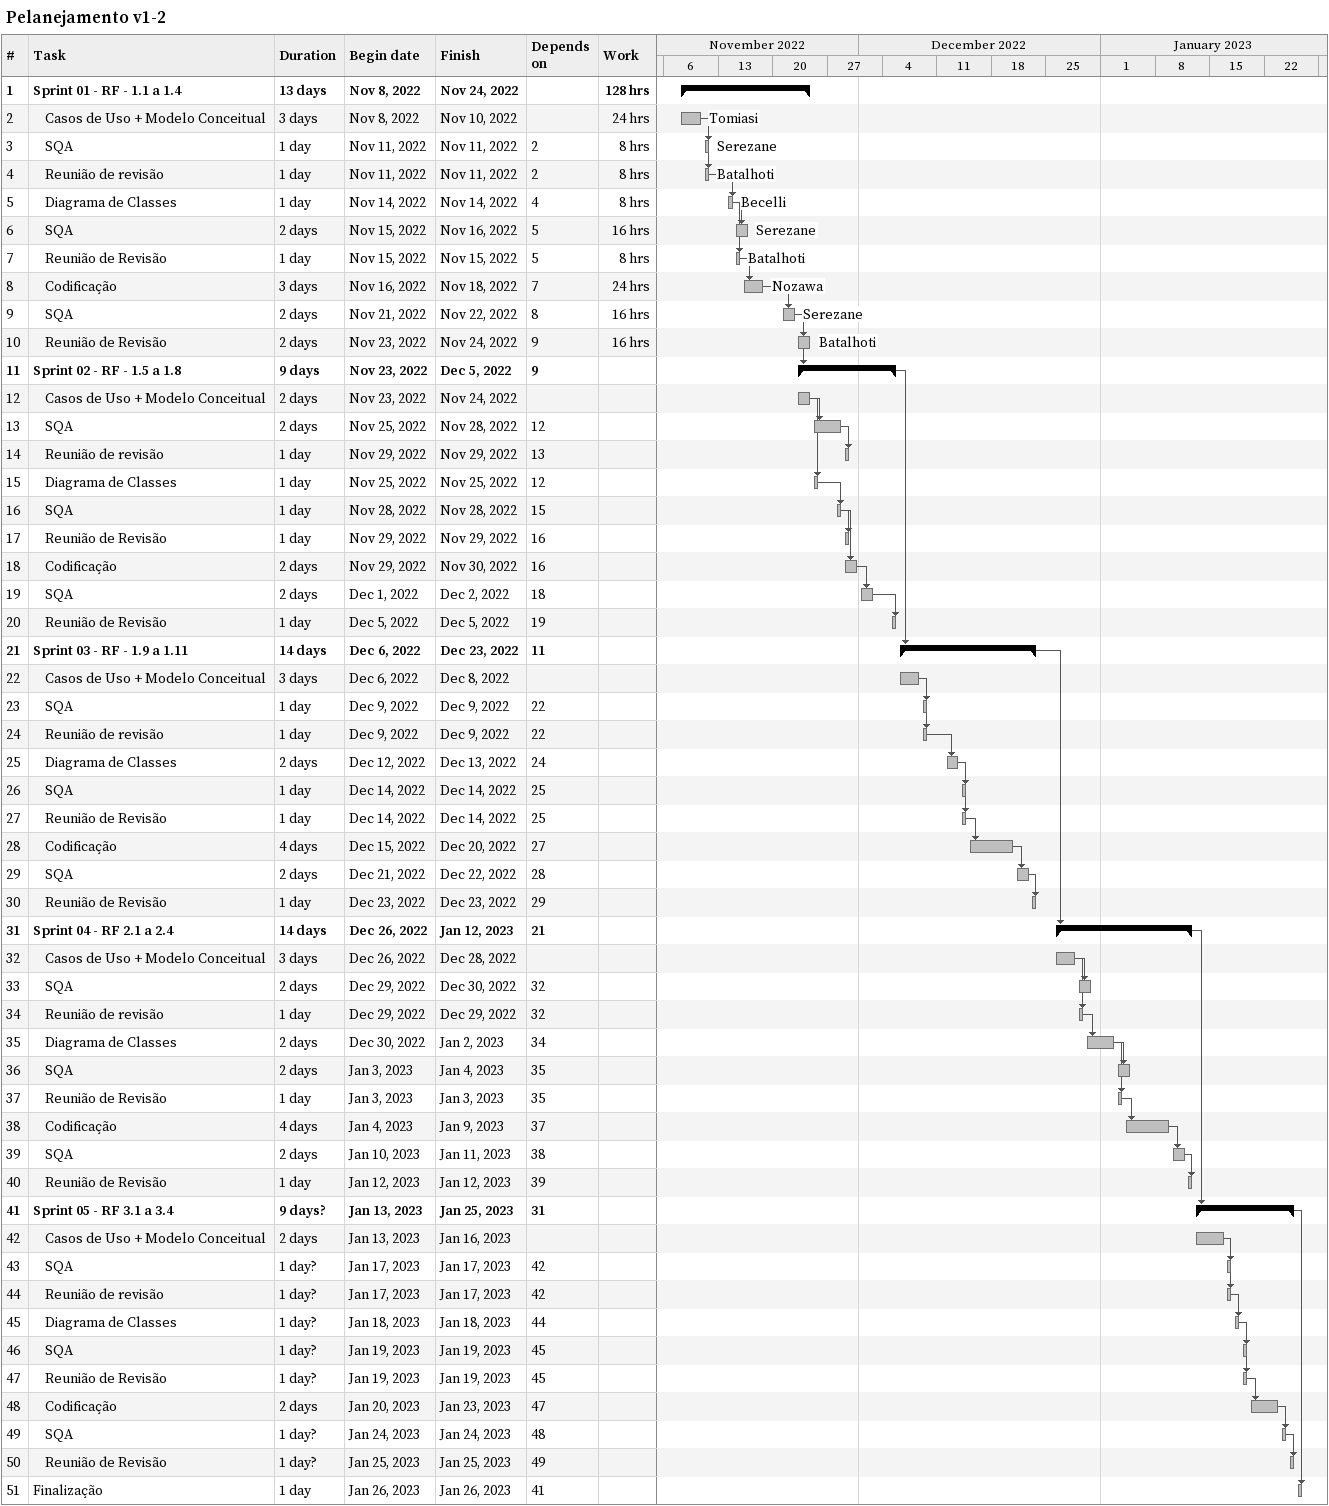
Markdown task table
Pelanejamento v1-2

| ID | Level | Task | Duration | Start | Finish | Predecessors | Resources | Work (h) |
|---|---|---|---|---|---|---|---|---|
| 1 | 1 | **Sprint 01 - RF - 1.1 a 1.4** | 13d | 2022-11-08 | 2022-11-24 |  |  | 128 |
| 2 | 2 | Casos de Uso + Modelo Conceitual | 3d | 2022-11-08 | 2022-11-10 |  | Tomiasi | 24 |
| 3 | 2 | SQA | 1d | 2022-11-11 | 2022-11-11 | 2 | Serezane | 8 |
| 4 | 2 | Reunião de revisão | 1d | 2022-11-11 | 2022-11-11 | 2 | Batalhoti | 8 |
| 5 | 2 | Diagrama de Classes | 1d | 2022-11-14 | 2022-11-14 | 4 | Becelli | 8 |
| 6 | 2 | SQA | 2d | 2022-11-15 | 2022-11-16 | 5 | Serezane | 16 |
| 7 | 2 | Reunião de Revisão | 1d | 2022-11-15 | 2022-11-15 | 5 | Batalhoti | 8 |
| 8 | 2 | Codificação | 3d | 2022-11-16 | 2022-11-18 | 7 | Nozawa | 24 |
| 9 | 2 | SQA | 2d | 2022-11-21 | 2022-11-22 | 8 | Serezane | 16 |
| 10 | 2 | Reunião de Revisão | 2d | 2022-11-23 | 2022-11-24 | 9 | Batalhoti | 16 |
| 11 | 1 | **Sprint 02 - RF - 1.5 a 1.8** | 9d | 2022-11-23 | 2022-12-05 | 9 |  |  |
| 12 | 2 | Casos de Uso + Modelo Conceitual | 2d | 2022-11-23 | 2022-11-24 |  |  |  |
| 13 | 2 | SQA | 2d | 2022-11-25 | 2022-11-28 | 12 |  |  |
| 14 | 2 | Reunião de revisão | 1d | 2022-11-29 | 2022-11-29 | 13 |  |  |
| 15 | 2 | Diagrama de Classes | 1d | 2022-11-25 | 2022-11-25 | 12 |  |  |
| 16 | 2 | SQA | 1d | 2022-11-28 | 2022-11-28 | 15 |  |  |
| 17 | 2 | Reunião de Revisão | 1d | 2022-11-29 | 2022-11-29 | 16 |  |  |
| 18 | 2 | Codificação | 2d | 2022-11-29 | 2022-11-30 | 16 |  |  |
| 19 | 2 | SQA | 2d | 2022-12-01 | 2022-12-02 | 18 |  |  |
| 20 | 2 | Reunião de Revisão | 1d | 2022-12-05 | 2022-12-05 | 19 |  |  |
| 21 | 1 | **Sprint 03 - RF - 1.9 a 1.11** | 14d | 2022-12-06 | 2022-12-23 | 11 |  |  |
| 22 | 2 | Casos de Uso + Modelo Conceitual | 3d | 2022-12-06 | 2022-12-08 |  |  |  |
| 23 | 2 | SQA | 1d | 2022-12-09 | 2022-12-09 | 22 |  |  |
| 24 | 2 | Reunião de revisão | 1d | 2022-12-09 | 2022-12-09 | 22 |  |  |
| 25 | 2 | Diagrama de Classes | 2d | 2022-12-12 | 2022-12-13 | 24 |  |  |
| 26 | 2 | SQA | 1d | 2022-12-14 | 2022-12-14 | 25 |  |  |
| 27 | 2 | Reunião de Revisão | 1d | 2022-12-14 | 2022-12-14 | 25 |  |  |
| 28 | 2 | Codificação | 4d | 2022-12-15 | 2022-12-20 | 27 |  |  |
| 29 | 2 | SQA | 2d | 2022-12-21 | 2022-12-22 | 28 |  |  |
| 30 | 2 | Reunião de Revisão | 1d | 2022-12-23 | 2022-12-23 | 29 |  |  |
| 31 | 1 | **Sprint 04 - RF 2.1 a 2.4** | 14d | 2022-12-26 | 2023-01-12 | 21 |  |  |
| 32 | 2 | Casos de Uso + Modelo Conceitual | 3d | 2022-12-26 | 2022-12-28 |  |  |  |
| 33 | 2 | SQA | 2d | 2022-12-29 | 2022-12-30 | 32 |  |  |
| 34 | 2 | Reunião de revisão | 1d | 2022-12-29 | 2022-12-29 | 32 |  |  |
| 35 | 2 | Diagrama de Classes | 2d | 2022-12-30 | 2023-01-02 | 34 |  |  |
| 36 | 2 | SQA | 2d | 2023-01-03 | 2023-01-04 | 35 |  |  |
| 37 | 2 | Reunião de Revisão | 1d | 2023-01-03 | 2023-01-03 | 35 |  |  |
| 38 | 2 | Codificação | 4d | 2023-01-04 | 2023-01-09 | 37 |  |  |
| 39 | 2 | SQA | 2d | 2023-01-10 | 2023-01-11 | 38 |  |  |
| 40 | 2 | Reunião de Revisão | 1d | 2023-01-12 | 2023-01-12 | 39 |  |  |
| 41 | 1 | **Sprint 05 - RF 3.1 a 3.4** | 9d? | 2023-01-13 | 2023-01-25 | 31 |  |  |
| 42 | 2 | Casos de Uso + Modelo Conceitual | 2d | 2023-01-13 | 2023-01-16 |  |  |  |
| 43 | 2 | SQA | 1d? | 2023-01-17 | 2023-01-17 | 42 |  |  |
| 44 | 2 | Reunião de revisão | 1d? | 2023-01-17 | 2023-01-17 | 42 |  |  |
| 45 | 2 | Diagrama de Classes | 1d? | 2023-01-18 | 2023-01-18 | 44 |  |  |
| 46 | 2 | SQA | 1d? | 2023-01-19 | 2023-01-19 | 45 |  |  |
| 47 | 2 | Reunião de Revisão | 1d? | 2023-01-19 | 2023-01-19 | 45 |  |  |
| 48 | 2 | Codificação | 2d | 2023-01-20 | 2023-01-23 | 47 |  |  |
| 49 | 2 | SQA | 1d? | 2023-01-24 | 2023-01-24 | 48 |  |  |
| 50 | 2 | Reunião de Revisão | 1d? | 2023-01-25 | 2023-01-25 | 49 |  |  |
| 51 | 1 | Finalização | 1d | 2023-01-26 | 2023-01-26 | 41 |  |  |
